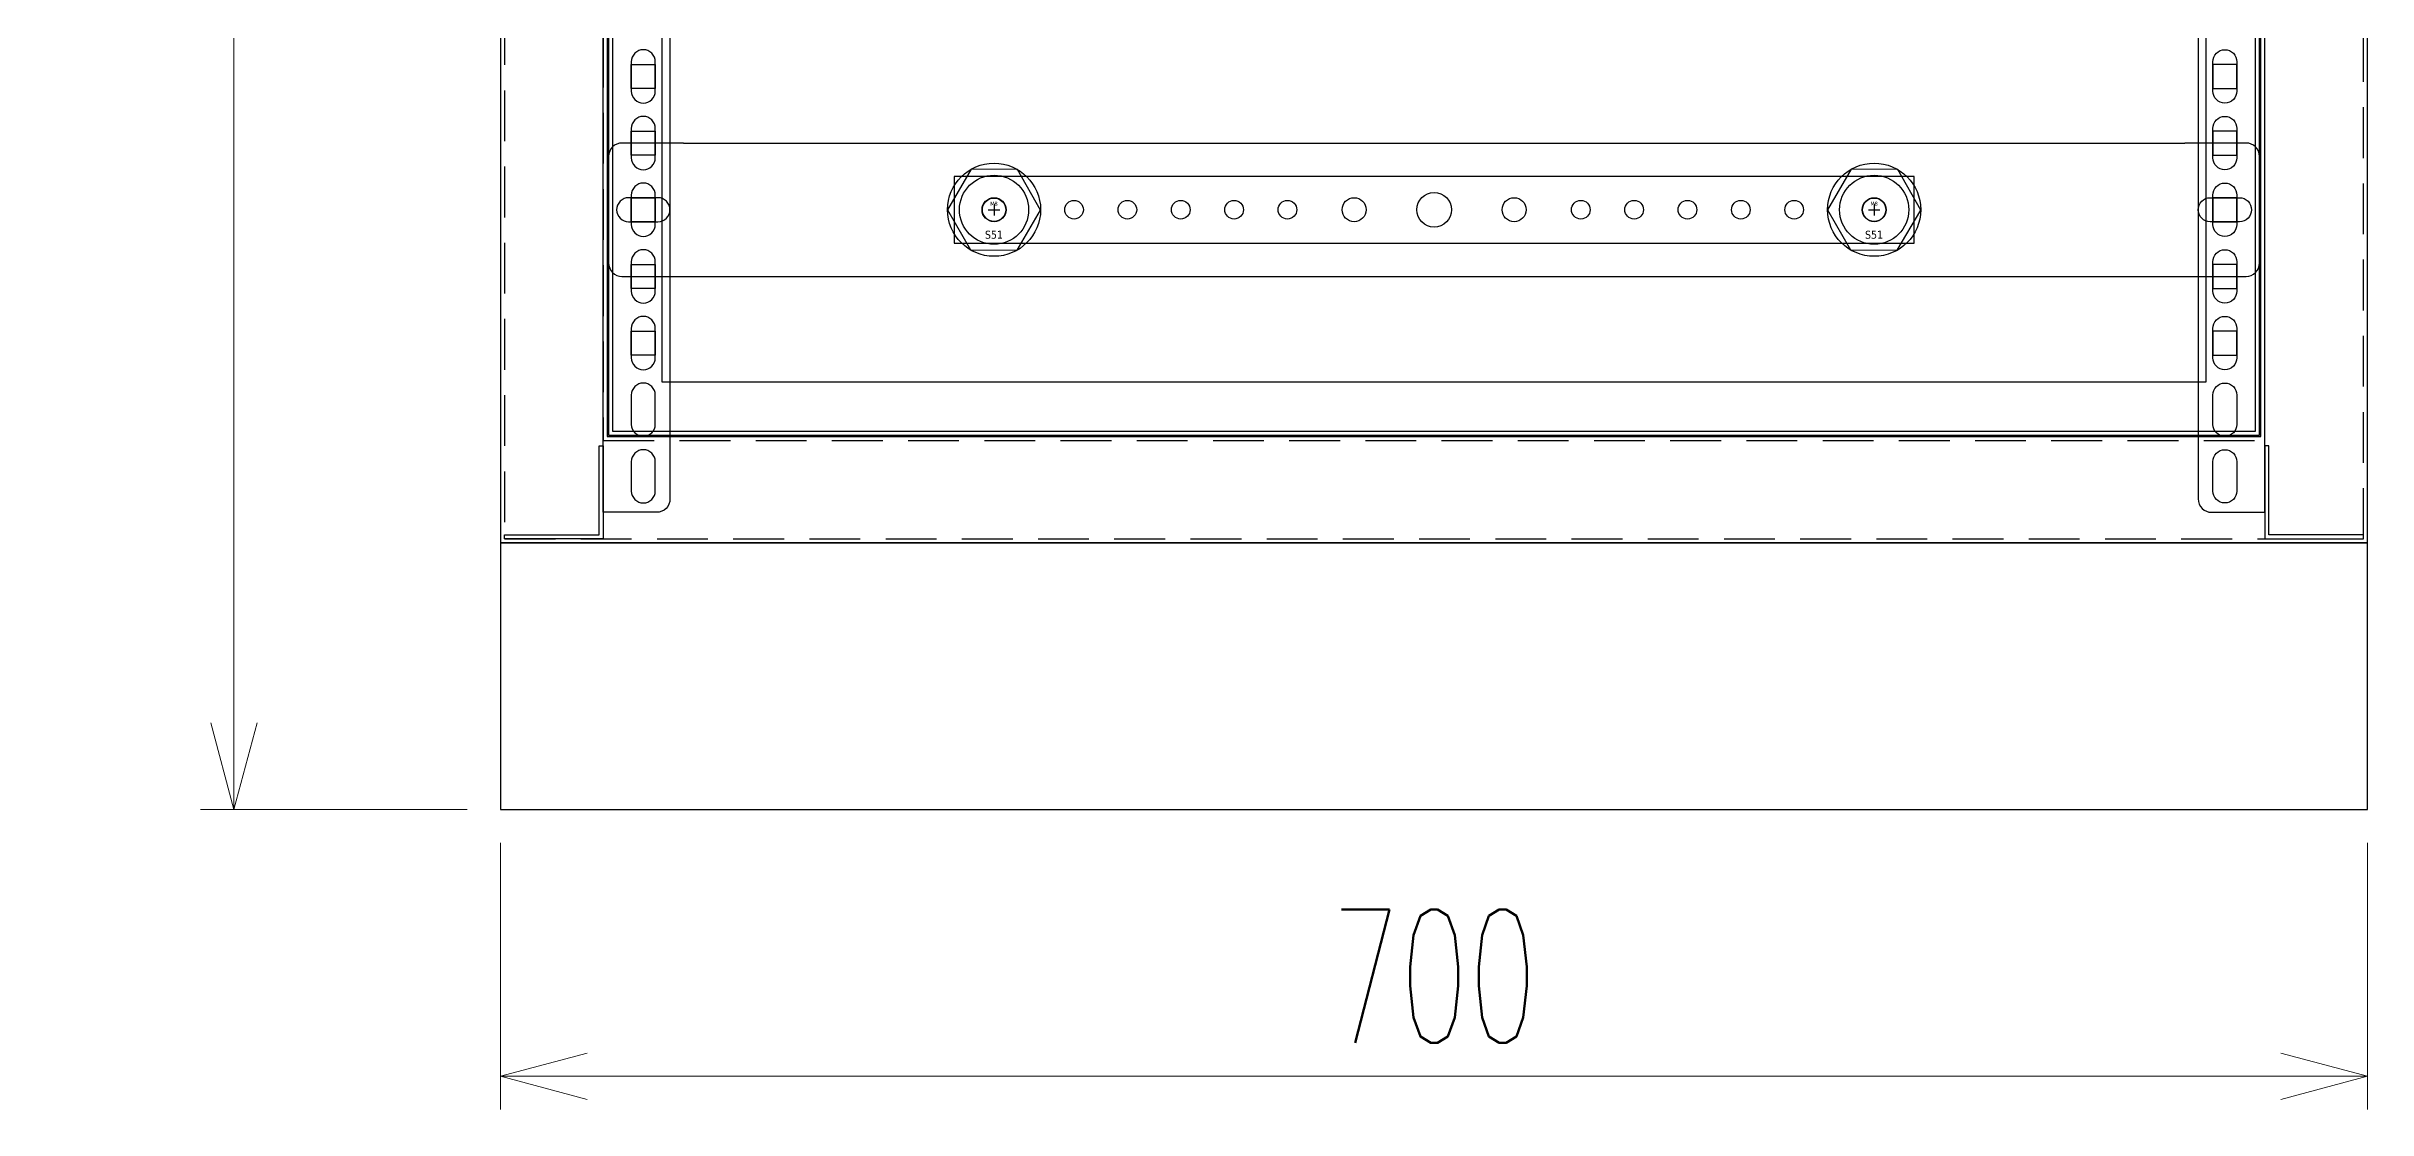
# Model space of a CAD drawing. Header units: millimetres. Extents: x 28713 to 59118, y -54378 to -19615.
# Drawn here: x 37472 to 38342, y -36279 to -35880 of the extents above; entities that cross this region are included whole.
import ezdxf

# ---------------------------------------------------------------- set-up
doc = ezdxf.new("R2010")
doc.units = ezdxf.units.MM
doc.header["$LTSCALE"] = 3
doc.linetypes.add('HIDDEN', pattern=[9.525, 6.35, -3.175])
doc.layers.add('@.VISIBLE', color=7, linetype='Continuous')
doc.layers.add('dim', color=7, linetype='Continuous')
doc.styles.add('Ann_w01', font='romans.shx', dxfattribs={"width": 0.6, "bigfont": 'chineset.shx'})
doc.styles.get("Standard").update_dxf_attribs({"font": 'arial.ttf'})
doc.dimstyles.new('Dim 01_SC25', dxfattribs={"dimscale": 25, "dimtxt": 2, "dimasz": 1.3, "dimexe": 0.5, "dimexo": 0.5, "dimgap": 0.5, "dimtad": 1, "dimdec": 1, "dimzin": 12, "dimdsep": 46, "dimtxsty": 'Ann_w01', "dimblk": 'OPEN30', "dimcen": 1.5, "dimclrd": 6, "dimclre": 6, "dimclrt": 3, "dimadec": 1, "dimazin": 3, "dimtm": 1e-09, "dimtfac": 1, "dimtdec": 1, "dimtmove": 0, "dimatfit": 3, "dimldrblk": 'OPEN30', "dimfxl": 1, "dimtolj": 1, "dimlwd": 20, "dimlwe": 20, "dimarcsym": 0})

# ---------------------------------------------------------------- blocks, each defined once
blk = doc.blocks.new('_Open30')
at = {"color": 0, "linetype": 'ByBlock', "lineweight": -2}
for p, q in [((-1, 0.268), (0, 0)), ((0, 0), (-1, -0.268)), ((0, 0), (-1, 0))]:
    blk.add_line(p, q, dxfattribs=at)
blk = doc.blocks.new('*D250')
at = {"layer": 'Defpoints', "color": 0, "transparency": 16777216}
for p in [(37642.42, -36166.3), (38342.42, -36166.3), (37642.42, -36266.3)]:
    blk.add_point(p, dxfattribs=at)
at = {"layer": 'dim', "color": 6, "lineweight": 20, "transparency": 16777216}
for p, q in [((37642.42, -36178.8), (37642.42, -36278.8)), ((38342.42, -36178.8), (38342.42, -36278.8)), ((38309.92, -36266.3), (37674.92, -36266.3))]:
    blk.add_line(p, q, dxfattribs=at)
at = {"layer": 'dim', "color": 6, "lineweight": 20, "transparency": 16777216, "xscale": 32.5, "yscale": 32.5, "zscale": 32.5, "rotation": 180}
blk.add_blockref('_Open30', (37642.42, -36266.3), dxfattribs=at)
at = {"layer": 'dim', "color": 6, "lineweight": 20, "transparency": 16777216, "xscale": 32.5, "yscale": 32.5, "zscale": 32.5}
blk.add_blockref('_Open30', (38342.42, -36266.3), dxfattribs=at)
at = {"layer": 'dim', "color": 3, "transparency": 16777216, "insert": (37992.42, -36228.8), "char_height": 50, "attachment_point": 5, "style": 'Ann_w01'}
blk.add_mtext('\\A1;700', dxfattribs=at)
blk = doc.blocks.new('*D251')
at = {"layer": 'Defpoints', "color": 0, "transparency": 16777216}
for p in [(37542.42, -34466.3), (37642.42, -34466.3), (37642.42, -36166.3)]:
    blk.add_point(p, dxfattribs=at)
at = {"layer": 'dim', "color": 6, "lineweight": 20, "transparency": 16777216}
for p, q in [((37629.92, -34466.3), (37529.92, -34466.3)), ((37542.42, -36133.8), (37542.42, -34498.8)), ((37629.92, -36166.3), (37529.92, -36166.3))]:
    blk.add_line(p, q, dxfattribs=at)
at = {"layer": 'dim', "color": 6, "lineweight": 20, "transparency": 16777216, "xscale": 32.5, "yscale": 32.5, "zscale": 32.5}
for p, rotation in [((37542.42, -34466.3), 90), ((37542.42, -36166.3), 270)]:
    blk.add_blockref('_Open30', p, dxfattribs=dict(at, rotation=rotation))
at = {"layer": 'dim', "color": 3, "transparency": 16777216, "insert": (37504.92, -35316.3), "char_height": 50, "attachment_point": 5, "rotation": 90, "style": 'Ann_w01'}
blk.add_mtext('\\A1;1700', dxfattribs=at)
blk = doc.blocks.new('Oval 20x9')
at = {"layer": '@.VISIBLE', "color": 2}
blk.add_lwpolyline([(-5.5, -4.5), (5.5, -4.5, 0.414214), (10, 0), (10, 0, 0.414214), (5.5, 4.5), (-5.5, 4.5, 0.414214), (-10, 0), (-10, 0, 0.414214)], format="xyb", close=True, dxfattribs=at)
blk = doc.blocks.new('*U349')
at = {"color": 252}
for p, q in [((-2.18, 9.53), (2.18, 9.53)), ((0, 11.71), (0, 7.34))]:
    blk.add_line(p, q, dxfattribs=at)
at = {"color": 1}
blk.add_lwpolyline([(-8.64, 24.7), (-17.46, 9.49), (-8.82, -5.54), (8.64, -5.65), (17.46, 9.42), (8.82, 24.6)], close=True, dxfattribs=at)
for radius in [17.46, 12.96, 4.37]:
    blk.add_circle((0, 9.53), radius, dxfattribs=at)
at = {"color": 1, "width": 30.0978, "attachment_point": 5}
for s, insert, char_height in [('{\\fTahoma|b0|i0|c0|p34;M8}', (-0.04, 11.77), 1.5), ('{\\fTahoma|b0|i0|c0|p34;S51}', (-0.04, 0.14), 3)]:
    blk.add_mtext(s, dxfattribs=dict(at, insert=insert, char_height=char_height))

msp = doc.modelspace()

# ---------------------------------------------------------------- linework, layer by layer
for points in [[(37642.42, -36066.3), (38342.42, -36066.3), (38342.42, -34466.3), (37642.42, -34466.3)], [(37682.42, -36026.3), (38302.42, -36026.3), (38302.42, -34506.3), (37682.42, -34506.3)], [(37691.42, -35886.8), (37700.42, -35886.8), (37700.42, -35895.8), (37691.42, -35895.8)], [(38293.42, -35886.8), (38284.42, -35886.8), (38284.42, -35895.8), (38293.42, -35895.8)], [(37691.42, -35911.8), (37700.42, -35911.8), (37700.42, -35920.8), (37691.42, -35920.8)], [(38293.42, -35911.8), (38284.42, -35911.8), (38284.42, -35920.8), (38293.42, -35920.8)], [(37812.42, -35953.8), (38172.42, -35953.8), (38172.42, -35928.8), (37812.42, -35928.8)], [(37691.42, -35936.8), (37700.42, -35936.8), (37700.42, -35945.8), (37691.42, -35945.8)], [(38293.42, -35936.8), (38284.42, -35936.8), (38284.42, -35945.8), (38293.42, -35945.8)], [(37691.42, -35961.8), (37700.42, -35961.8), (37700.42, -35970.8), (37691.42, -35970.8)], [(38293.42, -35961.8), (38284.42, -35961.8), (38284.42, -35970.8), (38293.42, -35970.8)], [(37691.42, -35986.8), (37700.42, -35986.8), (37700.42, -35995.8), (37691.42, -35995.8)], [(38293.42, -35986.8), (38284.42, -35986.8), (38284.42, -35995.8), (38293.42, -35995.8)], [(38342.42, -36066.3), (37642.42, -36066.3), (37642.42, -36166.3), (38342.42, -36166.3)]]:
    msp.add_lwpolyline(points, close=True)
at = {"linetype": 'HIDDEN'}
for points in [[(37643.92, -36064.8), (38340.92, -36064.8), (38340.92, -34467.8), (37643.92, -34467.8)], [(37680.92, -36027.8), (38303.92, -36027.8), (38303.92, -34504.8), (37680.92, -34504.8)]]:
    msp.add_lwpolyline(points, close=True, dxfattribs=at)
at = {"color": 151}
for points in [[(37680.92, -34477.8), (37700.92, -34477.8, -0.414214), (37705.92, -34482.8), (37705.92, -36049.8, -0.414214), (37700.92, -36054.8), (37680.92, -36054.8)], [(38303.92, -34477.8), (38283.92, -34477.8, 0.414214), (38278.92, -34482.8), (38278.92, -36049.8, 0.414214), (38283.92, -36054.8), (38303.92, -36054.8)], [(37691.42, -35885.8), (37691.42, -35896.8, 0.414214), (37695.92, -35901.3), (37695.92, -35901.3, 0.414214), (37700.42, -35896.8), (37700.42, -35885.8, 0.414214), (37695.92, -35881.3), (37695.92, -35881.3, 0.414214)], [(38293.42, -35885.8), (38293.42, -35896.8, -0.414214), (38288.92, -35901.3), (38288.92, -35901.3, -0.414214), (38284.42, -35896.8), (38284.42, -35885.8, -0.414214), (38288.92, -35881.3), (38288.92, -35881.3, -0.414214)], [(37691.42, -35910.8), (37691.42, -35921.8, 0.414214), (37695.92, -35926.3), (37695.92, -35926.3, 0.414214), (37700.42, -35921.8), (37700.42, -35910.8, 0.414214), (37695.92, -35906.3), (37695.92, -35906.3, 0.414214)], [(38293.42, -35910.8), (38293.42, -35921.8, -0.414214), (38288.92, -35926.3), (38288.92, -35926.3, -0.414214), (38284.42, -35921.8), (38284.42, -35910.8, -0.414214), (38288.92, -35906.3), (38288.92, -35906.3, -0.414214)], [(37691.42, -35935.8), (37691.42, -35946.8, 0.414214), (37695.92, -35951.3), (37695.92, -35951.3, 0.414214), (37700.42, -35946.8), (37700.42, -35935.8, 0.414214), (37695.92, -35931.3), (37695.92, -35931.3, 0.414214)], [(38293.42, -35935.8), (38293.42, -35946.8, -0.414214), (38288.92, -35951.3), (38288.92, -35951.3, -0.414214), (38284.42, -35946.8), (38284.42, -35935.8, -0.414214), (38288.92, -35931.3), (38288.92, -35931.3, -0.414214)], [(37691.42, -35960.8), (37691.42, -35971.8, 0.414214), (37695.92, -35976.3), (37695.92, -35976.3, 0.414214), (37700.42, -35971.8), (37700.42, -35960.8, 0.414214), (37695.92, -35956.3), (37695.92, -35956.3, 0.414214)], [(38293.42, -35960.8), (38293.42, -35971.8, -0.414214), (38288.92, -35976.3), (38288.92, -35976.3, -0.414214), (38284.42, -35971.8), (38284.42, -35960.8, -0.414214), (38288.92, -35956.3), (38288.92, -35956.3, -0.414214)], [(37691.42, -35985.8), (37691.42, -35996.8, 0.414214), (37695.92, -36001.3), (37695.92, -36001.3, 0.414214), (37700.42, -35996.8), (37700.42, -35985.8, 0.414214), (37695.92, -35981.3), (37695.92, -35981.3, 0.414214)], [(38293.42, -35985.8), (38293.42, -35996.8, -0.414214), (38288.92, -36001.3), (38288.92, -36001.3, -0.414214), (38284.42, -35996.8), (38284.42, -35985.8, -0.414214), (38288.92, -35981.3), (38288.92, -35981.3, -0.414214)], [(37691.42, -36010.8), (37691.42, -36021.8, 0.414214), (37695.92, -36026.3), (37695.92, -36026.3, 0.414214), (37700.42, -36021.8), (37700.42, -36010.8, 0.414214), (37695.92, -36006.3), (37695.92, -36006.3, 0.414214)], [(38293.42, -36010.8), (38293.42, -36021.8, -0.414214), (38288.92, -36026.3), (38288.92, -36026.3, -0.414214), (38284.42, -36021.8), (38284.42, -36010.8, -0.414214), (38288.92, -36006.3), (38288.92, -36006.3, -0.414214)], [(37691.42, -36035.8), (37691.42, -36046.8, 0.414214), (37695.92, -36051.3), (37695.92, -36051.3, 0.414214), (37700.42, -36046.8), (37700.42, -36035.8, 0.414214), (37695.92, -36031.3), (37695.92, -36031.3, 0.414214)], [(38293.42, -36035.8), (38293.42, -36046.8, -0.414214), (38288.92, -36051.3), (38288.92, -36051.3, -0.414214), (38284.42, -36046.8), (38284.42, -36035.8, -0.414214), (38288.92, -36031.3), (38288.92, -36031.3, -0.414214)]]:
    msp.add_lwpolyline(points, format="xyb", close=True, dxfattribs=at)
at = {"color": 6}
for points in [[(37682.92, -36025.8), (38301.92, -36025.8), (38301.92, -34506.8), (37682.92, -34506.8)], [(37684.42, -36024.3), (38300.42, -36024.3), (38300.42, -34508.3), (37684.42, -34508.3)], [(37702.92, -36005.8), (38281.92, -36005.8), (38281.92, -34526.8), (37702.92, -34526.8)]]:
    msp.add_lwpolyline(points, close=True, dxfattribs=at)
at = {"color": 1}
for points in [[(37680.92, -36029.8), (37680.92, -36064.8), (37643.92, -36064.8), (37643.92, -36063.3), (37679.42, -36063.3), (37679.42, -36029.8)], [(38303.92, -36029.8), (38303.92, -36064.8), (38340.92, -36064.8), (38340.92, -36063.3), (38305.42, -36063.3), (38305.42, -36029.8)]]:
    msp.add_lwpolyline(points, close=True, dxfattribs=at)
for centre, radius in [((37992.42, -35941.3), 6.5), ((37827.42, -35941.3), 4.5), ((37857.42, -35941.3), 3.5), ((37877.42, -35941.3), 3.5), ((37897.42, -35941.3), 3.5), ((37917.42, -35941.3), 3.5), ((37937.42, -35941.3), 3.5), ((37962.42, -35941.3), 4.5), ((38022.42, -35941.3), 4.5), ((38047.42, -35941.3), 3.5), ((38067.42, -35941.3), 3.5), ((38087.42, -35941.3), 3.5), ((38107.42, -35941.3), 3.5), ((38127.42, -35941.3), 3.5), ((38157.42, -35941.3), 4.5)]:
    msp.add_circle(centre, radius)
at = {"layer": '@.VISIBLE'}
for p, q in [((37710.92, -35916.3), (38273.92, -35916.3)), ((37710.92, -35966.3), (38273.92, -35966.3))]:
    msp.add_line(p, q, dxfattribs=at)
for points in [[(37710.92, -35916.3), (37687.92, -35916.3, 0.414214), (37682.92, -35921.3), (37682.92, -35961.3, 0.414214), (37687.92, -35966.3), (37710.92, -35966.3)], [(38273.92, -35966.3), (38296.92, -35966.3, 0.414214), (38301.92, -35961.3), (38301.92, -35921.3, 0.414214), (38296.92, -35916.3), (38273.92, -35916.3)]]:
    msp.add_lwpolyline(points, format="xyb", dxfattribs=at)

# ---------------------------------------------------------------- block references
for p in [(37827.42, -35950.84), (38157.42, -35950.84)]:
    msp.add_blockref('*U349', p)
msp.add_blockref('Oval 20x9', (37695.92, -35941.3), dxfattribs=at)
msp.add_blockref('Oval 20x9', (37695.92, -35941.3), dxfattribs=at)
at = {"layer": '@.VISIBLE', "xscale": -1}
msp.add_blockref('Oval 20x9', (38288.92, -35941.3), dxfattribs=at)
msp.add_blockref('Oval 20x9', (38288.92, -35941.3), dxfattribs=at)

# ---------------------------------------------------------------- dimensions: what is measured, and where the dimension line sits
at = {"layer": 'dim'}
dim = msp.add_linear_dim(base=(37542.42, -34466.3), p1=(37642.42, -36166.3), p2=(37642.42, -34466.3), angle=90, dimstyle='Dim 01_SC25', dxfattribs=at)
dim.commit()
dim.dimension.update_dxf_attribs({"geometry": '*D251', "text_midpoint": (37504.92, -35316.3)})
dim = msp.add_linear_dim(base=(37642.42, -36266.3), p1=(38342.42, -36166.3), p2=(37642.42, -36166.3), dimstyle='Dim 01_SC25', dxfattribs=at)
dim.commit()
dim.dimension.update_dxf_attribs({"geometry": '*D250', "text_midpoint": (37992.42, -36228.8)})

doc.saveas('drawing.dxf')
